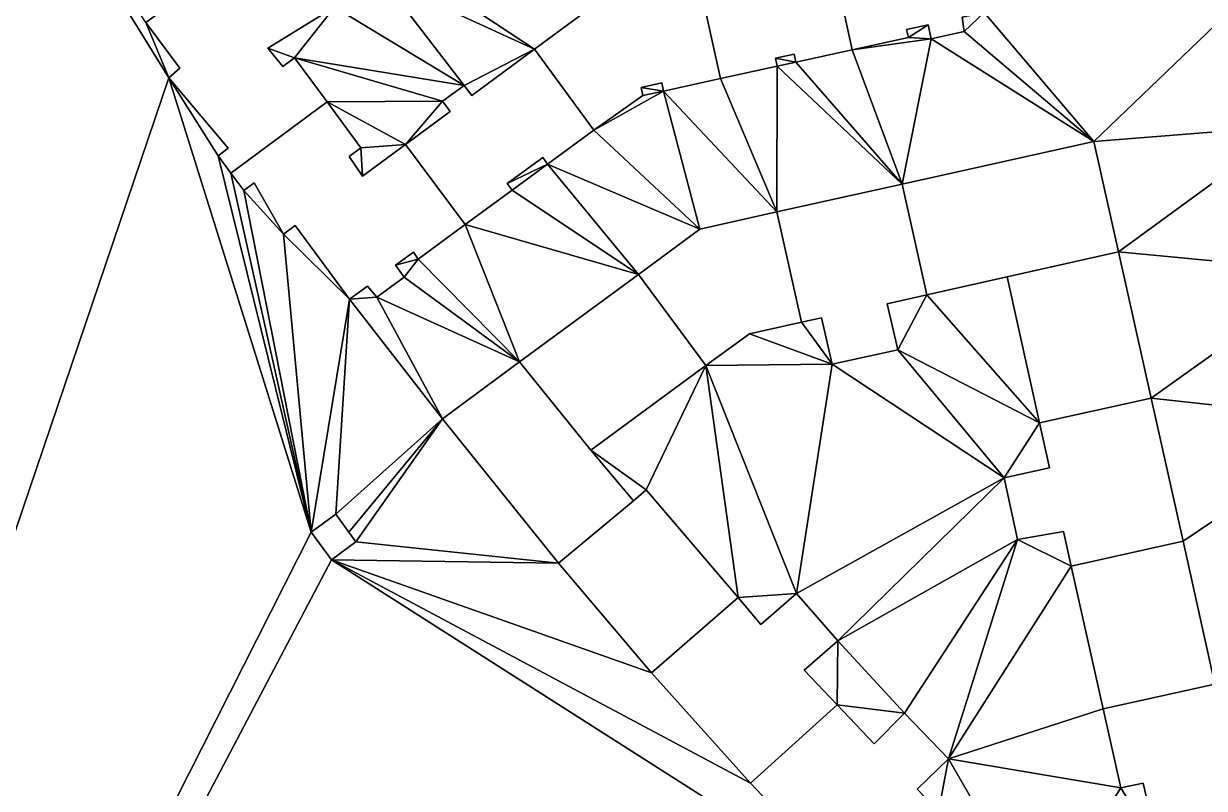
# Model space of a CAD drawing. Header units: metres. Extents: x -294 to 341, y -206 to 204.
# Drawn here: x -227.3 to -98.1, y -40.3 to 43.4 of the extents above; entities that cross this region are included whole.
import ezdxf

# ---------------------------------------------------------------- set-up
doc = ezdxf.new("R2010")
doc.units = ezdxf.units.M

msp = doc.modelspace()

# ---------------------------------------------------------------- linework, layer by layer
at = {"layer": '363100012064146'}
for points in [[(-193.28, 45.19, 13.03), (-193.62, 45.81, 13.03), (-200.12, 54.68, 13.03), (-207.3, 49.66, 13.03), (-206.66, 48.77, 13.03), (-213.92, 43.49, 13.03), (-210.21, 38.49, 13.03), (-211.41, 37.44, 13.03), (-204.91, 29.74, 13.03), (-206.03, 28.92, 13.03), (-204.62, 27.02, 13.03), (-194.08, 34.8, 13.03), (-197.65, 39.63, 13.03), (-198.93, 38.69, 13.03), (-200.6, 40.69, 13.03), (-193.28, 45.19, 13.03)], [(-213.92, 43.49, 0), (-206.66, 48.77, 0), (-207.3, 49.66, 0), (-200.12, 54.68, 0), (-193.62, 45.81, 0), (-193.28, 45.19, 0), (-200.6, 40.69, 0), (-198.93, 38.69, 0), (-197.65, 39.63, 0), (-194.08, 34.8, 0), (-204.62, 27.02, 0), (-206.03, 28.92, 0), (-204.91, 29.74, 0), (-211.41, 37.44, 0), (-210.21, 38.49, 0), (-213.92, 43.49, 0)], [(-193.28, 45.19, 0), (-193.28, 45.19, 13.03), (-200.6, 40.69, 13.03), (-200.6, 40.69, 0), (-193.28, 45.19, 0)], [(-210.21, 38.49, 0), (-210.21, 38.49, 13.03), (-213.92, 43.49, 13.03), (-213.92, 43.49, 0), (-210.21, 38.49, 0)], [(-200.6, 40.69, 0), (-200.6, 40.69, 13.03), (-198.93, 38.69, 13.03), (-198.93, 38.69, 0), (-200.6, 40.69, 0)], [(-198.93, 38.69, 0), (-198.93, 38.69, 13.03), (-197.65, 39.63, 13.03), (-197.65, 39.63, 0), (-198.93, 38.69, 0)], [(-194.08, 34.8, 0), (-197.65, 39.63, 0), (-197.65, 39.63, 13.03), (-194.08, 34.8, 13.03), (-194.08, 34.8, 0)], [(-211.41, 37.44, 0), (-211.41, 37.44, 13.03), (-210.21, 38.49, 13.03), (-210.21, 38.49, 0), (-211.41, 37.44, 0)], [(-204.91, 29.74, 0), (-204.91, 29.74, 13.03), (-211.41, 37.44, 13.03), (-211.41, 37.44, 0), (-204.91, 29.74, 0)], [(-194.08, 34.8, 12.91), (-194.08, 34.8, 13.03), (-204.62, 27.02, 13.03), (-204.62, 27.02, 12.91), (-194.08, 34.8, 12.91)], [(-206.03, 28.92, 0), (-206.03, 28.92, 13.03), (-204.91, 29.74, 13.03), (-204.91, 29.74, 0), (-206.03, 28.92, 0)], [(-204.62, 27.02, 13.03), (-206.03, 28.92, 13.03), (-206.03, 28.92, 0), (-204.62, 27.02, 0), (-204.62, 27.02, 13.03)]]:
    msp.add_polyline3d(points, dxfattribs=at)
at = {"layer": '363100012068249'}
for points in [[(-112.69, -16, 14.22), (-109.19, -31.62, 14.22), (-96.97, -28.89, 14.22), (-100.45, -13.27, 14.22), (-112.69, -16, 14.22)], [(-112.69, -16, 14.21), (-112.69, -16, 14.22), (-100.45, -13.27, 14.22), (-100.45, -13.27, 14.21), (-112.69, -16, 14.21)], [(-112.69, -16, 0), (-100.45, -13.27, 0), (-96.97, -28.89, 0), (-109.19, -31.62, 0), (-112.69, -16, 0)], [(-100.45, -13.27, 14.22), (-96.97, -28.89, 14.22), (-96.97, -28.89, 0), (-100.45, -13.27, 0), (-100.45, -13.27, 14.22)], [(-112.69, -16, 14.22), (-112.69, -16, 0), (-109.19, -31.62, 0), (-109.19, -31.62, 14.22), (-112.69, -16, 14.22)], [(-96.97, -28.89, 14.18), (-96.97, -28.89, 14.22), (-109.19, -31.62, 14.22), (-109.19, -31.62, 14.18), (-96.97, -28.89, 14.18)]]:
    msp.add_polyline3d(points, dxfattribs=at)
at = {"layer": '363100012070630'}
for points in [[(-144.89, 22.77, 14.21), (-153.33, 20.88, 14.21), (-160.03, 15.94, 14.21), (-152.68, 5.98, 14.21), (-147.88, 9.43, 14.21), (-142.2, 10.71, 14.21), (-144.89, 22.77, 14.21)], [(-142.2, 10.71, 0), (-147.88, 9.43, 0), (-152.68, 5.98, 0), (-160.03, 15.94, 0), (-153.33, 20.88, 0), (-144.89, 22.77, 0), (-142.2, 10.71, 0)], [(-144.89, 22.77, 0), (-153.33, 20.88, 0), (-153.33, 20.88, 14.21), (-144.89, 22.77, 14.21), (-144.89, 22.77, 0)], [(-144.89, 22.77, 14.2), (-144.89, 22.77, 14.21), (-142.2, 10.71, 14.21), (-142.2, 10.71, 14.2), (-144.89, 22.77, 14.2)], [(-160.03, 15.94, 0), (-160.03, 15.94, 14.21), (-153.33, 20.88, 14.21), (-153.33, 20.88, 0), (-160.03, 15.94, 0)], [(-142.2, 10.71, 14.21), (-147.88, 9.43, 14.21), (-147.88, 9.43, 0), (-142.2, 10.71, 0), (-142.2, 10.71, 14.21)], [(-147.88, 9.43, 0), (-147.88, 9.43, 14.21), (-152.68, 5.98, 14.21), (-152.68, 5.98, 0), (-147.88, 9.43, 0)]]:
    msp.add_polyline3d(points, dxfattribs=at)
at = {"layer": '363100012071047'}
for points in [[(-107.26, -40.24, 0), (-109.19, -31.62, 0), (-96.97, -28.89, 0), (-93.39, -44.95, 0), (-103.14, -47.12, 0), (-104.82, -39.74, 0), (-107.26, -40.24, 0)], [(-103.14, -47.12, 14.18), (-93.39, -44.95, 14.18), (-96.97, -28.89, 14.18), (-109.19, -31.62, 14.18), (-107.26, -40.24, 14.18), (-104.82, -39.74, 14.18), (-103.14, -47.12, 14.18)], [(-107.26, -40.24, 0), (-107.26, -40.24, 14.18), (-109.19, -31.62, 14.18), (-109.19, -31.62, 0), (-107.26, -40.24, 0)], [(-104.82, -39.74, 0), (-104.82, -39.74, 14.18), (-107.26, -40.24, 14.18), (-107.26, -40.24, 0), (-104.82, -39.74, 0)], [(-103.14, -47.12, 0), (-103.14, -47.12, 14.18), (-104.82, -39.74, 14.18), (-104.82, -39.74, 0), (-103.14, -47.12, 0)]]:
    msp.add_polyline3d(points, dxfattribs=at)
at = {"layer": '363100012082171'}
for points in [[(-128.01, 41.71, 0), (-128.35, 43.26, 0), (-130.7, 42.75, 0), (-130.5, 41.86, 0), (-136.65, 40.51, 0), (-139, 51.26, 0), (-133.33, 52.5, 0), (-134.01, 54.99, 0), (-135.57, 54.65, 0), (-136.87, 60.63, 0), (-124.03, 63.43, 0), (-123.52, 61.08, 0), (-124.88, 60.78, 0), (-123.32, 54.62, 0), (-124.36, 54.38, 0), (-122.22, 44.61, 0), (-124.61, 44.08, 0), (-124.4, 42.52, 0), (-128.01, 41.71, 0)], [(-123.52, 61.08, 12.94), (-124.03, 63.43, 12.94), (-136.87, 60.63, 12.94), (-135.57, 54.65, 12.94), (-134.01, 54.99, 12.94), (-133.33, 52.5, 12.94), (-139, 51.26, 12.94), (-136.65, 40.51, 12.94), (-130.5, 41.86, 12.94), (-130.7, 42.75, 12.94), (-128.35, 43.26, 12.94), (-128.01, 41.71, 12.94), (-124.4, 42.52, 12.94), (-124.61, 44.08, 12.94), (-122.22, 44.61, 12.94), (-124.36, 54.38, 12.94), (-123.32, 54.62, 12.94), (-124.88, 60.78, 12.94), (-123.52, 61.08, 12.94)], [(-136.65, 40.51, 11.45), (-136.65, 40.51, 12.94), (-139, 51.26, 12.94), (-139, 51.26, 11.45), (-136.65, 40.51, 11.45)], [(-124.61, 44.08, 0), (-124.61, 44.08, 12.94), (-124.4, 42.52, 12.94), (-124.4, 42.52, 0), (-124.61, 44.08, 0)], [(-128.35, 43.26, 0), (-128.35, 43.26, 12.94), (-130.7, 42.75, 12.94), (-130.7, 42.75, 0), (-128.35, 43.26, 0)], [(-130.7, 42.75, 0), (-130.7, 42.75, 12.94), (-130.5, 41.86, 12.94), (-130.5, 41.86, 0), (-130.7, 42.75, 0)], [(-128.01, 41.71, 0), (-128.01, 41.71, 12.94), (-128.35, 43.26, 12.94), (-128.35, 43.26, 0), (-128.01, 41.71, 0)], [(-130.5, 41.86, 12.94), (-136.65, 40.51, 12.94), (-136.65, 40.51, 0), (-130.5, 41.86, 0), (-130.5, 41.86, 12.94)], [(-124.4, 42.52, 0), (-124.4, 42.52, 12.94), (-128.01, 41.71, 12.94), (-128.01, 41.71, 0), (-124.4, 42.52, 0)]]:
    msp.add_polyline3d(points, dxfattribs=at)
at = {"layer": '363100012091265'}
for points in [[(-160.58, -8.85, 14.17), (-165.25, -3.28, 14.17), (-173.04, 6.35, 14.17), (-181.46, 0.12, 14.17), (-168.8, -15.65, 14.17), (-160.58, -8.85, 14.17)], [(-181.46, 0.12, 0), (-181.46, 0.12, 14.17), (-173.04, 6.35, 14.17), (-173.04, 6.35, 0), (-181.46, 0.12, 0)], [(-173.04, 6.35, 0), (-165.25, -3.28, 0), (-160.58, -8.85, 0), (-168.8, -15.65, 0), (-181.46, 0.12, 0), (-173.04, 6.35, 0)], [(-168.8, -15.65, 0), (-168.8, -15.65, 14.17), (-181.46, 0.12, 14.17), (-181.46, 0.12, 0), (-168.8, -15.65, 0)], [(-165.25, -3.28, 0), (-165.25, -3.28, 14.17), (-160.58, -8.85, 14.17), (-160.58, -8.85, 0), (-165.25, -3.28, 0)]]:
    msp.add_polyline3d(points, dxfattribs=at)
at = {"layer": '363100012092006'}
for points in [[(-144.78, 50, 0), (-139, 51.26, 0), (-136.65, 40.51, 0), (-142.8, 39.17, 0), (-142.99, 40.05, 0), (-145.04, 39.6, 0), (-144.85, 38.72, 0), (-151.07, 37.36, 0), (-153.42, 48.11, 0), (-147.63, 49.37, 0), (-147.93, 50.72, 0), (-145.07, 51.35, 0), (-144.78, 50, 0)], [(-147.63, 49.37, 11.45), (-153.42, 48.11, 11.45), (-151.07, 37.36, 11.45), (-144.85, 38.72, 11.45), (-145.04, 39.6, 11.45), (-142.99, 40.05, 11.45), (-142.8, 39.17, 11.45), (-136.65, 40.51, 11.45), (-139, 51.26, 11.45), (-144.78, 50, 11.45), (-145.07, 51.35, 11.45), (-147.93, 50.72, 11.45), (-147.63, 49.37, 11.45)], [(-151.07, 37.36, 11.41), (-151.07, 37.36, 11.45), (-153.42, 48.11, 11.45), (-153.42, 48.11, 11.41), (-151.07, 37.36, 11.41)], [(-142.99, 40.05, 0), (-142.99, 40.05, 11.45), (-145.04, 39.6, 11.45), (-145.04, 39.6, 0), (-142.99, 40.05, 0)], [(-142.8, 39.17, 0), (-142.8, 39.17, 11.45), (-142.99, 40.05, 11.45), (-142.99, 40.05, 0), (-142.8, 39.17, 0)], [(-136.65, 40.51, 0), (-136.65, 40.51, 11.45), (-142.8, 39.17, 11.45), (-142.8, 39.17, 0), (-136.65, 40.51, 0)], [(-145.04, 39.6, 0), (-145.04, 39.6, 11.45), (-144.85, 38.72, 11.45), (-144.85, 38.72, 0), (-145.04, 39.6, 0)], [(-144.85, 38.72, 11.45), (-151.07, 37.36, 11.45), (-151.07, 37.36, 0), (-144.85, 38.72, 0), (-144.85, 38.72, 11.45)]]:
    msp.add_polyline3d(points, dxfattribs=at)
at = {"layer": '363100012095800'}
for points in [[(-159.74, 36.39, 11.41), (-157.48, 36.88, 11.41), (-157.29, 36, 11.41), (-151.07, 37.36, 11.41), (-153.42, 48.11, 11.41), (-162.23, 46.18, 11.41), (-162.03, 45.31, 11.41), (-163.91, 44.9, 11.41), (-164.49, 45.69, 11.41), (-171.41, 40.58, 11.41), (-164.91, 31.73, 11.41), (-159.55, 35.51, 11.41), (-159.74, 36.39, 11.41)], [(-157.48, 36.88, 0), (-159.74, 36.39, 0), (-159.55, 35.51, 0), (-164.91, 31.73, 0), (-171.41, 40.58, 0), (-164.49, 45.69, 0), (-163.91, 44.9, 0), (-162.03, 45.31, 0), (-162.23, 46.18, 0), (-153.42, 48.11, 0), (-151.07, 37.36, 0), (-157.29, 36, 0), (-157.48, 36.88, 0)], [(-171.41, 40.58, 0), (-171.41, 40.58, 11.41), (-164.49, 45.69, 11.41), (-164.49, 45.69, 0), (-171.41, 40.58, 0)], [(-164.91, 31.73, 11.38), (-164.91, 31.73, 11.41), (-171.41, 40.58, 11.41), (-171.41, 40.58, 11.38), (-164.91, 31.73, 11.38)], [(-157.48, 36.88, 0), (-157.48, 36.88, 11.41), (-159.74, 36.39, 11.41), (-159.74, 36.39, 0), (-157.48, 36.88, 0)], [(-159.74, 36.39, 0), (-159.74, 36.39, 11.41), (-159.55, 35.51, 11.41), (-159.55, 35.51, 0), (-159.74, 36.39, 0)], [(-157.29, 36, 0), (-157.29, 36, 11.41), (-157.48, 36.88, 11.41), (-157.48, 36.88, 0), (-157.29, 36, 0)], [(-151.07, 37.36, 0), (-151.07, 37.36, 11.41), (-157.29, 36, 11.41), (-157.29, 36, 0), (-151.07, 37.36, 0)], [(-159.55, 35.51, 11.41), (-164.91, 31.73, 11.41), (-164.91, 31.73, 0), (-159.55, 35.51, 0), (-159.55, 35.51, 11.41)]]:
    msp.add_polyline3d(points, dxfattribs=at)
at = {"layer": '363100012109030'}
for points in [[(-116.17, -0.32, 14.21), (-115.08, -5.24, 14.21), (-120.04, -6.32, 14.21), (-118.58, -13.07, 14.21), (-113.54, -12.2, 14.21), (-112.69, -16, 14.21), (-100.45, -13.27, 14.21), (-103.95, 2.41, 14.21), (-116.17, -0.32, 14.21)], [(-112.69, -16, 0), (-113.54, -12.2, 0), (-118.58, -13.07, 0), (-120.04, -6.32, 0), (-115.08, -5.24, 0), (-116.17, -0.32, 0), (-103.95, 2.41, 0), (-100.45, -13.27, 0), (-112.69, -16, 0)], [(-116.17, -0.32, 14.18), (-116.17, -0.32, 14.21), (-103.95, 2.41, 14.21), (-103.95, 2.41, 14.18), (-116.17, -0.32, 14.18)], [(-103.95, 2.41, 14.21), (-100.45, -13.27, 14.21), (-100.45, -13.27, 0), (-103.95, 2.41, 0), (-103.95, 2.41, 14.21)], [(-115.08, -5.24, 14.21), (-116.17, -0.32, 14.21), (-116.17, -0.32, 0), (-115.08, -5.24, 0), (-115.08, -5.24, 14.21)], [(-120.04, -6.32, 0), (-120.04, -6.32, 14.21), (-115.08, -5.24, 14.21), (-115.08, -5.24, 0), (-120.04, -6.32, 0)], [(-118.58, -13.07, 0), (-118.58, -13.07, 14.21), (-120.04, -6.32, 14.21), (-120.04, -6.32, 0), (-118.58, -13.07, 0)], [(-113.54, -12.2, 0), (-113.54, -12.2, 14.21), (-118.58, -13.07, 14.21), (-118.58, -13.07, 0), (-113.54, -12.2, 0)], [(-112.69, -16, 0), (-112.69, -16, 14.21), (-113.54, -12.2, 14.21), (-113.54, -12.2, 0), (-112.69, -16, 0)]]:
    msp.add_polyline3d(points, dxfattribs=at)
at = {"layer": '363100012114053'}
for points in [[(-159.18, -7.65, 14.2), (-160.58, -8.85, 14.2), (-168.8, -15.65, 14.2), (-158.61, -27.66, 14.2), (-149.14, -19.42, 14.2), (-159.18, -7.65, 14.2)], [(-168.8, -15.65, 0), (-160.58, -8.85, 0), (-159.18, -7.65, 0), (-149.14, -19.42, 0), (-158.61, -27.66, 0), (-168.8, -15.65, 0)], [(-160.58, -8.85, 14.2), (-159.18, -7.65, 14.2), (-159.18, -7.65, 0), (-160.58, -8.85, 0), (-160.58, -8.85, 14.17), (-160.58, -8.85, 14.2)], [(-159.18, -7.65, 0), (-159.18, -7.65, 14.2), (-149.14, -19.42, 14.2), (-149.14, -19.42, 0), (-159.18, -7.65, 0)], [(-160.58, -8.85, 14.17), (-168.8, -15.65, 14.17), (-168.8, -15.65, 14.2), (-160.58, -8.85, 14.2), (-160.58, -8.85, 14.17)], [(-158.61, -27.66, 14.2), (-168.8, -15.65, 14.2), (-168.8, -15.65, 0), (-158.61, -27.66, 0), (-158.61, -27.66, 14.2)]]:
    msp.add_polyline3d(points, dxfattribs=at)
at = {"layer": '363100012118146'}
for points in [[(-138.3, -31.15, 14.21), (-147.79, -39.75, 14.21), (-136.4, -51.77, 14.21), (-127.21, -42.85, 14.21), (-129.55, -40.38, 14.21), (-126.11, -37.08, 14.21), (-130.91, -32.08, 14.21), (-134.25, -35.42, 14.21), (-138.3, -31.15, 14.21)], [(-138.3, -31.15, 0), (-134.25, -35.42, 0), (-130.91, -32.08, 0), (-126.11, -37.08, 0), (-129.55, -40.38, 0), (-127.21, -42.85, 0), (-136.4, -51.77, 0), (-147.79, -39.75, 0), (-138.3, -31.15, 0)], [(-138.3, -31.15, 0), (-138.3, -31.15, 14.21), (-134.25, -35.42, 14.21), (-134.25, -35.42, 0), (-138.3, -31.15, 0)], [(-134.25, -35.42, 0), (-134.25, -35.42, 14.21), (-130.91, -32.08, 14.21), (-130.91, -32.08, 0), (-134.25, -35.42, 0)], [(-130.91, -32.08, 0), (-130.91, -32.08, 14.21), (-126.11, -37.08, 14.21), (-126.11, -37.08, 0), (-130.91, -32.08, 0)], [(-126.11, -37.08, 0), (-126.11, -37.08, 14.21), (-129.55, -40.38, 14.21), (-129.55, -40.38, 0), (-126.11, -37.08, 0)], [(-136.4, -51.77, 0), (-136.4, -51.77, 14.21), (-147.79, -39.75, 14.21), (-147.79, -39.75, 0), (-136.4, -51.77, 0)]]:
    msp.add_polyline3d(points, dxfattribs=at)
at = {"layer": '363100012120247'}
for points in [[(-181.47, 34.88, 11.38), (-180.64, 33.76, 11.38), (-185.51, 30.16, 11.38), (-179.01, 21.38, 11.38), (-173.86, 25.16, 11.38), (-174.4, 25.88, 11.38), (-170.51, 28.73, 11.38), (-169.98, 28.01, 11.38), (-164.91, 31.73, 11.38), (-171.41, 40.58, 11.38), (-178.28, 35.5, 11.38), (-179.12, 36.62, 11.38), (-181.47, 34.88, 11.38)], [(-169.98, 28.01, 0), (-170.51, 28.73, 0), (-174.4, 25.88, 0), (-173.86, 25.16, 0), (-179.01, 21.38, 0), (-185.51, 30.16, 0), (-180.64, 33.76, 0), (-181.47, 34.88, 0), (-179.12, 36.62, 0), (-178.28, 35.5, 0), (-171.41, 40.58, 0), (-164.91, 31.73, 0), (-169.98, 28.01, 0)], [(-178.28, 35.5, 0), (-178.28, 35.5, 11.38), (-171.41, 40.58, 11.38), (-171.41, 40.58, 0), (-178.28, 35.5, 0)], [(-181.47, 34.88, 0), (-181.47, 34.88, 11.38), (-179.12, 36.62, 11.38), (-179.12, 36.62, 0), (-181.47, 34.88, 0)], [(-179.12, 36.62, 0), (-179.12, 36.62, 11.38), (-178.28, 35.5, 11.38), (-178.28, 35.5, 0), (-179.12, 36.62, 0)], [(-180.64, 33.76, 0), (-180.64, 33.76, 11.38), (-181.47, 34.88, 11.38), (-181.47, 34.88, 0), (-180.64, 33.76, 0)], [(-185.51, 30.16, 0), (-185.51, 30.16, 11.38), (-180.64, 33.76, 11.38), (-180.64, 33.76, 0), (-185.51, 30.16, 0)], [(-164.91, 31.73, 0), (-164.91, 31.73, 11.38), (-169.98, 28.01, 11.38), (-169.98, 28.01, 0), (-164.91, 31.73, 0)], [(-170.51, 28.73, 0), (-170.51, 28.73, 11.38), (-174.4, 25.88, 11.38), (-174.4, 25.88, 0), (-170.51, 28.73, 0)], [(-169.98, 28.01, 0), (-169.98, 28.01, 11.38), (-170.51, 28.73, 11.38), (-170.51, 28.73, 0), (-169.98, 28.01, 0)], [(-174.4, 25.88, 0), (-174.4, 25.88, 11.38), (-173.86, 25.16, 11.38), (-173.86, 25.16, 0), (-174.4, 25.88, 0)], [(-173.86, 25.16, 0), (-173.86, 25.16, 11.38), (-179.01, 21.38, 11.38), (-179.01, 21.38, 0), (-173.86, 25.16, 0)]]:
    msp.add_polyline3d(points, dxfattribs=at)
at = {"layer": '363100012120675'}
for points in [[(-144.89, 22.77, 0), (-144.89, 22.77, 14.2), (-131.2, 25.82, 14.2), (-131.2, 25.82, 0), (-144.89, 22.77, 0)], [(-128.49, 13.71, 14.2), (-131.2, 25.82, 14.2), (-144.89, 22.77, 14.2), (-142.2, 10.71, 14.2), (-140.01, 11.2, 14.2), (-138.83, 6.11, 14.2), (-131.65, 7.68, 14.2), (-132.83, 12.73, 14.2), (-128.49, 13.71, 14.2)], [(-128.49, 13.71, 0), (-132.83, 12.73, 0), (-131.65, 7.68, 0), (-138.83, 6.11, 0), (-140.01, 11.2, 0), (-142.2, 10.71, 0), (-144.89, 22.77, 0), (-131.2, 25.82, 0), (-128.49, 13.71, 0)], [(-128.49, 13.71, 0), (-128.49, 13.71, 14.2), (-132.83, 12.73, 14.2), (-132.83, 12.73, 0), (-128.49, 13.71, 0)], [(-132.83, 12.73, 0), (-132.83, 12.73, 14.2), (-131.65, 7.68, 14.2), (-131.65, 7.68, 0), (-132.83, 12.73, 0)], [(-140.01, 11.2, 0), (-140.01, 11.2, 14.2), (-142.2, 10.71, 14.2), (-142.2, 10.71, 0), (-140.01, 11.2, 0)], [(-138.83, 6.11, 0), (-138.83, 6.11, 14.2), (-140.01, 11.2, 14.2), (-140.01, 11.2, 0), (-138.83, 6.11, 0)], [(-131.65, 7.68, 0), (-131.65, 7.68, 14.2), (-138.83, 6.11, 14.2), (-138.83, 6.11, 0), (-131.65, 7.68, 0)]]:
    msp.add_polyline3d(points, dxfattribs=at)
at = {"layer": '363100012121646'}
for points in [[(-186.6, 16.93, 12.91), (-184.66, 18.35, 12.91), (-184.12, 17.62, 12.91), (-179.01, 21.38, 12.91), (-185.51, 30.16, 12.91), (-190.24, 26.67, 12.91), (-191.67, 28.85, 12.91), (-190.39, 29.8, 12.91), (-194.08, 34.8, 12.91), (-204.62, 27.02, 12.91), (-203.22, 25.11, 12.91), (-202.09, 25.94, 12.91), (-198.87, 20.34, 12.91), (-197.59, 21.27, 12.91), (-191.65, 13.22, 12.91), (-189.69, 14.66, 12.91), (-188.64, 13.46, 12.91), (-185.66, 15.65, 12.91), (-186.6, 16.93, 12.91)], [(-184.66, 18.35, 0), (-186.6, 16.93, 0), (-185.66, 15.65, 0), (-188.64, 13.46, 0), (-189.69, 14.66, 0), (-191.65, 13.22, 0), (-197.59, 21.27, 0), (-198.87, 20.34, 0), (-202.09, 25.94, 0), (-203.22, 25.11, 0), (-204.62, 27.02, 0), (-194.08, 34.8, 0), (-190.39, 29.8, 0), (-191.67, 28.85, 0), (-190.24, 26.67, 0), (-185.51, 30.16, 0), (-179.01, 21.38, 0), (-184.12, 17.62, 0), (-184.66, 18.35, 0)], [(-194.08, 34.8, 0), (-194.08, 34.8, 12.91), (-190.39, 29.8, 12.91), (-190.39, 29.8, 0), (-194.08, 34.8, 0)], [(-190.39, 29.8, 0), (-190.39, 29.8, 12.91), (-191.67, 28.85, 12.91), (-191.67, 28.85, 0), (-190.39, 29.8, 0)], [(-190.24, 26.67, 12.91), (-185.51, 30.16, 12.91), (-185.51, 30.16, 0), (-190.24, 26.67, 0), (-190.24, 26.67, 12.91)], [(-185.51, 30.16, 11.38), (-185.51, 30.16, 12.91), (-179.01, 21.38, 12.91), (-179.01, 21.38, 11.38), (-185.51, 30.16, 11.38)], [(-191.67, 28.85, 0), (-191.67, 28.85, 12.91), (-190.24, 26.67, 12.91), (-190.24, 26.67, 0), (-191.67, 28.85, 0)], [(-203.22, 25.11, 0), (-203.22, 25.11, 12.91), (-204.62, 27.02, 12.91), (-204.62, 27.02, 0), (-203.22, 25.11, 0)], [(-202.09, 25.94, 0), (-202.09, 25.94, 12.91), (-203.22, 25.11, 12.91), (-203.22, 25.11, 0), (-202.09, 25.94, 0)], [(-198.87, 20.34, 0), (-198.87, 20.34, 12.91), (-202.09, 25.94, 12.91), (-202.09, 25.94, 0), (-198.87, 20.34, 0)], [(-197.59, 21.27, 0), (-197.59, 21.27, 12.91), (-198.87, 20.34, 12.91), (-198.87, 20.34, 0), (-197.59, 21.27, 0)], [(-191.65, 13.22, 0), (-191.65, 13.22, 12.91), (-197.59, 21.27, 12.91), (-197.59, 21.27, 0), (-191.65, 13.22, 0)], [(-179.01, 21.38, 12.91), (-184.12, 17.62, 12.91), (-184.12, 17.62, 0), (-179.01, 21.38, 0), (-179.01, 21.38, 12.91)], [(-184.66, 18.35, 0), (-184.66, 18.35, 12.91), (-186.6, 16.93, 12.91), (-186.6, 16.93, 0), (-184.66, 18.35, 0)], [(-184.12, 17.62, 0), (-184.12, 17.62, 12.91), (-184.66, 18.35, 12.91), (-184.66, 18.35, 0), (-184.12, 17.62, 0)], [(-186.6, 16.93, 0), (-186.6, 16.93, 12.91), (-185.66, 15.65, 12.91), (-185.66, 15.65, 0), (-186.6, 16.93, 0)], [(-185.66, 15.65, 0), (-185.66, 15.65, 12.91), (-188.64, 13.46, 12.91), (-188.64, 13.46, 0), (-185.66, 15.65, 0)], [(-189.69, 14.66, 0), (-189.69, 14.66, 12.91), (-191.65, 13.22, 12.91), (-191.65, 13.22, 0), (-189.69, 14.66, 0)], [(-188.64, 13.46, 0), (-188.64, 13.46, 12.91), (-189.69, 14.66, 12.91), (-189.69, 14.66, 0), (-188.64, 13.46, 0)]]:
    msp.add_polyline3d(points, dxfattribs=at)
at = {"layer": '363100012129786'}
for points in [[(-110.22, 30.49, 0), (-107.52, 18.41, 0), (-128.49, 13.71, 0), (-131.2, 25.82, 0), (-110.22, 30.49, 0)], [(-131.2, 25.82, 0), (-131.2, 25.82, 14.2), (-110.22, 30.49, 14.2), (-110.22, 30.49, 0), (-131.2, 25.82, 0)], [(-128.49, 13.71, 14.2), (-107.52, 18.41, 14.2), (-110.22, 30.49, 14.2), (-131.2, 25.82, 14.2), (-128.49, 13.71, 14.2)], [(-107.52, 18.41, 0), (-110.22, 30.49, 0), (-110.22, 30.49, 14.2), (-107.52, 18.41, 14.2), (-107.52, 18.41, 0)], [(-107.52, 18.41, 14.18), (-107.52, 18.41, 14.2), (-128.49, 13.71, 14.2), (-128.49, 13.71, 0), (-119.69, 15.68, 0), (-119.69, 15.68, 14.18), (-107.52, 18.41, 14.18)]]:
    msp.add_polyline3d(points, dxfattribs=at)
at = {"layer": '363100012142789'}
for points in [[(-173.04, 6.35, 14.21), (-160.03, 15.94, 14.21), (-160.03, 15.94, 0), (-173.04, 6.35, 0), (-173.04, 6.35, 14.21)], [(-173.04, 6.35, 14.21), (-165.25, -3.28, 14.21), (-152.68, 5.98, 14.21), (-160.03, 15.94, 14.21), (-173.04, 6.35, 14.21)], [(-173.04, 6.35, 0), (-160.03, 15.94, 0), (-152.68, 5.98, 0), (-165.25, -3.28, 0), (-173.04, 6.35, 0)], [(-165.25, -3.28, 14.17), (-165.25, -3.28, 14.21), (-173.04, 6.35, 14.21), (-173.04, 6.35, 14.17), (-165.25, -3.28, 14.17)], [(-165.25, -3.28, 0), (-152.68, 5.98, 0), (-152.68, 5.98, 14.21), (-165.25, -3.28, 14.21), (-165.25, -3.28, 0)]]:
    msp.add_polyline3d(points, dxfattribs=at)
at = {"layer": '363100012143682'}
for points in [[(-107.52, 18.41, 14.18), (-119.69, 15.68, 14.18), (-116.17, -0.32, 14.18), (-103.95, 2.41, 14.18), (-107.52, 18.41, 14.18)], [(-107.52, 18.41, 0), (-103.95, 2.41, 0), (-116.17, -0.32, 0), (-119.69, 15.68, 0), (-107.52, 18.41, 0)], [(-107.52, 18.41, 0), (-107.52, 18.41, 14.18), (-103.95, 2.41, 14.18), (-103.95, 2.41, 0), (-107.52, 18.41, 0)], [(-116.17, -0.32, 0), (-116.17, -0.32, 14.18), (-119.69, 15.68, 14.18), (-119.69, 15.68, 0), (-116.17, -0.32, 0)]]:
    msp.add_polyline3d(points, dxfattribs=at)
at = {"layer": '363100012149694'}
for points in [[(-138.3, -31.15, 14.21), (-141.89, -27.36, 14.21), (-138.21, -24.16, 14.21), (-142.75, -18.99, 14.21), (-146.63, -22.36, 14.21), (-149.14, -19.42, 14.21), (-158.61, -27.66, 14.21), (-147.79, -39.75, 14.21), (-138.3, -31.15, 14.21)], [(-147.79, -39.75, 0), (-158.61, -27.66, 0), (-149.14, -19.42, 0), (-146.63, -22.36, 0), (-142.75, -18.99, 0), (-138.21, -24.16, 0), (-141.89, -27.36, 0), (-138.3, -31.15, 0), (-147.79, -39.75, 0)], [(-146.63, -22.36, 0), (-146.63, -22.36, 14.21), (-142.75, -18.99, 14.21), (-142.75, -18.99, 0), (-146.63, -22.36, 0)], [(-142.75, -18.99, 0), (-142.75, -18.99, 14.21), (-138.21, -24.16, 14.21), (-138.21, -24.16, 0), (-142.75, -18.99, 0)], [(-158.61, -27.66, 14.2), (-158.61, -27.66, 14.21), (-149.14, -19.42, 14.21), (-149.14, -19.42, 14.2), (-158.61, -27.66, 14.2)], [(-149.14, -19.42, 14.21), (-146.63, -22.36, 14.21), (-146.63, -22.36, 0), (-149.14, -19.42, 0), (-149.14, -19.42, 14.21)], [(-138.21, -24.16, 0), (-138.21, -24.16, 14.21), (-141.89, -27.36, 14.21), (-141.89, -27.36, 0), (-138.21, -24.16, 0)], [(-158.61, -27.66, 0), (-147.79, -39.75, 0), (-147.79, -39.75, 14.21), (-158.61, -27.66, 14.21), (-158.61, -27.66, 0)], [(-141.89, -27.36, 0), (-141.89, -27.36, 14.21), (-138.3, -31.15, 14.21), (-138.3, -31.15, 0), (-141.89, -27.36, 0)]]:
    msp.add_polyline3d(points, dxfattribs=at)
at = {"layer": '363100012205808'}
for points in [[(-195.83, -12.27, 0), (-195.83, -12.27, 2.87), (-193.16, -10.31, 2.87), (-193.16, -10.31, 0), (-195.83, -12.27, 0)], [(-193.16, -10.31, 2.87), (-195.83, -12.27, 2.87), (-193.62, -15.28, 2.87), (-190.95, -13.33, 2.87), (-191.73, -12.26, 2.87), (-193.16, -10.31, 2.87)], [(-193.16, -10.31, 0), (-191.73, -12.26, 0), (-190.95, -13.33, 0), (-193.62, -15.28, 0), (-195.83, -12.27, 0), (-193.16, -10.31, 0)], [(-193.16, -10.31, 0), (-193.16, -10.31, 2.87), (-191.73, -12.26, 2.87), (-191.73, -12.26, 0), (-193.16, -10.31, 0)], [(-193.62, -15.28, 0), (-193.62, -15.28, 2.87), (-195.83, -12.27, 2.87), (-195.83, -12.27, 0), (-193.62, -15.28, 0)], [(-191.73, -12.26, 0), (-191.73, -12.26, 2.87), (-190.95, -13.33, 2.87), (-190.95, -13.33, 0), (-191.73, -12.26, 0)], [(-190.95, -13.33, 0), (-190.95, -13.33, 2.87), (-193.62, -15.28, 2.87), (-193.62, -15.28, 0), (-190.95, -13.33, 0)]]:
    msp.add_polyline3d(points, dxfattribs=at)
at = {"layer": 'GROUND'}
for points in [[(-211.41, 37.44, 0), (-236.99, 78.77, 0), (-293.84, -205.79, 0), (-211.41, 37.44, 0)], [(-236.99, 78.77, 0), (-211.41, 37.44, 0), (-213.92, 43.49, 0), (-236.99, 78.77, 0)], [(-188.01, 48.19, 0), (-171.41, 40.58, 0), (-185.61, 49.95, 0), (-188.01, 48.19, 0)], [(-171.41, 40.58, 0), (-164.49, 45.69, 0), (-185.61, 49.95, 0), (-171.41, 40.58, 0)], [(-188.01, 48.19, 0), (-193.28, 45.19, 0), (-179.12, 36.62, 0), (-188.01, 48.19, 0)], [(-179.12, 36.62, 0), (-171.41, 40.58, 0), (-188.01, 48.19, 0), (-179.12, 36.62, 0)], [(-110.22, 30.49, 0), (-92.54, 47.47, 0), (-122.22, 44.61, 0), (-110.22, 30.49, 0)], [(-92.54, 47.47, 0), (-110.22, 30.49, 0), (-88.63, 32.2, 0), (-92.54, 47.47, 0)], [(-193.28, 45.19, 0), (-200.6, 40.69, 0), (-197.65, 39.63, 0), (-193.28, 45.19, 0)], [(-193.28, 45.19, 0), (-197.65, 39.63, 0), (-179.12, 36.62, 0), (-193.28, 45.19, 0)], [(-124.61, 44.08, 0), (-124.4, 42.52, 0), (-122.22, 44.61, 0), (-124.61, 44.08, 0)], [(-124.4, 42.52, 0), (-110.22, 30.49, 0), (-122.22, 44.61, 0), (-124.4, 42.52, 0)], [(-211.41, 37.44, 0), (-210.21, 38.49, 0), (-213.92, 43.49, 0), (-211.41, 37.44, 0)], [(-130.7, 42.75, 0), (-130.5, 41.86, 0), (-128.35, 43.26, 0), (-130.7, 42.75, 0)], [(-128.01, 41.71, 0), (-128.35, 43.26, 0), (-130.5, 41.86, 0), (-128.01, 41.71, 0)], [(-128.01, 41.71, 0), (-130.5, 41.86, 0), (-136.65, 40.51, 0), (-128.01, 41.71, 0)], [(-136.65, 40.51, 0), (-131.2, 25.82, 0), (-128.01, 41.71, 0), (-136.65, 40.51, 0)], [(-128.01, 41.71, 0), (-131.2, 25.82, 0), (-110.22, 30.49, 0), (-128.01, 41.71, 0)], [(-110.22, 30.49, 0), (-124.4, 42.52, 0), (-128.01, 41.71, 0), (-110.22, 30.49, 0)], [(-200.6, 40.69, 0), (-198.93, 38.69, 0), (-197.65, 39.63, 0), (-200.6, 40.69, 0)], [(-171.41, 40.58, 0), (-179.12, 36.62, 0), (-178.28, 35.5, 0), (-171.41, 40.58, 0)], [(-142.8, 39.17, 0), (-142.99, 40.05, 0), (-145.04, 39.6, 0), (-142.8, 39.17, 0)], [(-131.2, 25.82, 0), (-136.65, 40.51, 0), (-142.8, 39.17, 0), (-131.2, 25.82, 0)], [(-194.08, 34.8, 0), (-181.47, 34.88, 0), (-197.65, 39.63, 0), (-194.08, 34.8, 0)], [(-197.65, 39.63, 0), (-181.47, 34.88, 0), (-179.12, 36.62, 0), (-197.65, 39.63, 0)], [(-142.8, 39.17, 0), (-145.04, 39.6, 0), (-144.85, 38.72, 0), (-142.8, 39.17, 0)], [(-142.8, 39.17, 0), (-144.85, 38.72, 0), (-131.2, 25.82, 0), (-142.8, 39.17, 0)], [(-144.89, 22.77, 0), (-144.85, 38.72, 0), (-151.07, 37.36, 0), (-144.89, 22.77, 0)], [(-144.85, 38.72, 0), (-144.89, 22.77, 0), (-131.2, 25.82, 0), (-144.85, 38.72, 0)], [(-211.41, 37.44, 0), (-293.84, -205.79, 0), (-195.83, -12.27, 0), (-211.41, 37.44, 0)], [(-204.91, 29.74, 0), (-211.41, 37.44, 0), (-206.03, 28.92, 0), (-204.91, 29.74, 0)], [(-206.03, 28.92, 0), (-211.41, 37.44, 0), (-195.83, -12.27, 0), (-206.03, 28.92, 0)], [(-157.48, 36.88, 0), (-159.74, 36.39, 0), (-157.29, 36, 0), (-157.48, 36.88, 0)], [(-157.29, 36, 0), (-159.74, 36.39, 0), (-159.55, 35.51, 0), (-157.29, 36, 0)], [(-151.07, 37.36, 0), (-157.29, 36, 0), (-144.89, 22.77, 0), (-151.07, 37.36, 0)], [(-194.08, 34.8, 0), (-185.51, 30.16, 0), (-181.47, 34.88, 0), (-194.08, 34.8, 0)], [(-181.47, 34.88, 0), (-185.51, 30.16, 0), (-180.64, 33.76, 0), (-181.47, 34.88, 0)], [(-157.29, 36, 0), (-159.55, 35.51, 0), (-164.91, 31.73, 0), (-157.29, 36, 0)], [(-153.33, 20.88, 0), (-157.29, 36, 0), (-164.91, 31.73, 0), (-153.33, 20.88, 0)], [(-157.29, 36, 0), (-153.33, 20.88, 0), (-144.89, 22.77, 0), (-157.29, 36, 0)], [(-185.51, 30.16, 0), (-194.08, 34.8, 0), (-190.39, 29.8, 0), (-185.51, 30.16, 0)], [(-169.98, 28.01, 0), (-153.33, 20.88, 0), (-164.91, 31.73, 0), (-169.98, 28.01, 0)], [(-88.63, 32.2, 0), (-110.22, 30.49, 0), (-107.52, 18.41, 0), (-88.63, 32.2, 0)], [(-88.63, 32.2, 0), (-107.52, 18.41, 0), (-84.58, 16.21, 0), (-88.63, 32.2, 0)], [(-190.24, 26.67, 0), (-190.39, 29.8, 0), (-191.67, 28.85, 0), (-190.24, 26.67, 0)], [(-190.24, 26.67, 0), (-185.51, 30.16, 0), (-190.39, 29.8, 0), (-190.24, 26.67, 0)], [(-204.62, 27.02, 0), (-206.03, 28.92, 0), (-195.83, -12.27, 0), (-204.62, 27.02, 0)], [(-174.4, 25.88, 0), (-169.98, 28.01, 0), (-170.51, 28.73, 0), (-174.4, 25.88, 0)], [(-169.98, 28.01, 0), (-174.4, 25.88, 0), (-173.86, 25.16, 0), (-169.98, 28.01, 0)], [(-169.98, 28.01, 0), (-173.86, 25.16, 0), (-160.03, 15.94, 0), (-169.98, 28.01, 0)], [(-169.98, 28.01, 0), (-160.03, 15.94, 0), (-153.33, 20.88, 0), (-169.98, 28.01, 0)], [(-195.83, -12.27, 0), (-203.22, 25.11, 0), (-204.62, 27.02, 0), (-195.83, -12.27, 0)], [(-202.09, 25.94, 0), (-203.22, 25.11, 0), (-198.87, 20.34, 0), (-202.09, 25.94, 0)], [(-195.83, -12.27, 0), (-198.87, 20.34, 0), (-203.22, 25.11, 0), (-195.83, -12.27, 0)], [(-173.86, 25.16, 0), (-179.01, 21.38, 0), (-160.03, 15.94, 0), (-173.86, 25.16, 0)], [(-191.65, 13.22, 0), (-197.59, 21.27, 0), (-198.87, 20.34, 0), (-191.65, 13.22, 0)], [(-184.12, 17.62, 0), (-173.04, 6.35, 0), (-179.01, 21.38, 0), (-184.12, 17.62, 0)], [(-173.04, 6.35, 0), (-160.03, 15.94, 0), (-179.01, 21.38, 0), (-173.04, 6.35, 0)], [(-191.65, 13.22, 0), (-198.87, 20.34, 0), (-195.83, -12.27, 0), (-191.65, 13.22, 0)], [(-184.66, 18.35, 0), (-186.6, 16.93, 0), (-184.12, 17.62, 0), (-184.66, 18.35, 0)], [(-107.52, 18.41, 0), (-103.95, 2.41, 0), (-84.58, 16.21, 0), (-107.52, 18.41, 0)], [(-184.12, 17.62, 0), (-186.6, 16.93, 0), (-185.66, 15.65, 0), (-184.12, 17.62, 0)], [(-185.66, 15.65, 0), (-173.04, 6.35, 0), (-184.12, 17.62, 0), (-185.66, 15.65, 0)], [(-173.04, 6.35, 0), (-185.66, 15.65, 0), (-188.64, 13.46, 0), (-173.04, 6.35, 0)], [(-116.17, -0.32, 0), (-119.69, 15.68, 0), (-128.49, 13.71, 0), (-116.17, -0.32, 0)], [(-80.96, -0.11, 0), (-84.58, 16.21, 0), (-103.95, 2.41, 0), (-80.96, -0.11, 0)], [(-189.69, 14.66, 0), (-191.65, 13.22, 0), (-188.64, 13.46, 0), (-189.69, 14.66, 0)], [(-195.83, -12.27, 0), (-193.16, -10.31, 0), (-191.65, 13.22, 0), (-195.83, -12.27, 0)], [(-193.16, -10.31, 0), (-181.46, 0.12, 0), (-191.65, 13.22, 0), (-193.16, -10.31, 0)], [(-188.64, 13.46, 0), (-191.65, 13.22, 0), (-181.46, 0.12, 0), (-188.64, 13.46, 0)], [(-181.46, 0.12, 0), (-173.04, 6.35, 0), (-188.64, 13.46, 0), (-181.46, 0.12, 0)], [(-132.83, 12.73, 0), (-131.65, 7.68, 0), (-128.49, 13.71, 0), (-132.83, 12.73, 0)], [(-131.65, 7.68, 0), (-116.17, -0.32, 0), (-128.49, 13.71, 0), (-131.65, 7.68, 0)], [(-147.88, 9.43, 0), (-138.83, 6.11, 0), (-142.2, 10.71, 0), (-147.88, 9.43, 0)], [(-142.2, 10.71, 0), (-138.83, 6.11, 0), (-140.01, 11.2, 0), (-142.2, 10.71, 0)], [(-138.83, 6.11, 0), (-147.88, 9.43, 0), (-152.68, 5.98, 0), (-138.83, 6.11, 0)], [(-138.83, 6.11, 0), (-120.04, -6.32, 0), (-131.65, 7.68, 0), (-138.83, 6.11, 0)], [(-116.17, -0.32, 0), (-131.65, 7.68, 0), (-120.04, -6.32, 0), (-116.17, -0.32, 0)], [(-165.25, -3.28, 0), (-159.18, -7.65, 0), (-152.68, 5.98, 0), (-165.25, -3.28, 0)], [(-152.68, 5.98, 0), (-159.18, -7.65, 0), (-149.14, -19.42, 0), (-152.68, 5.98, 0)], [(-138.83, 6.11, 0), (-152.68, 5.98, 0), (-142.75, -18.99, 0), (-138.83, 6.11, 0)], [(-152.68, 5.98, 0), (-149.14, -19.42, 0), (-142.75, -18.99, 0), (-152.68, 5.98, 0)], [(-142.75, -18.99, 0), (-120.04, -6.32, 0), (-138.83, 6.11, 0), (-142.75, -18.99, 0)], [(-103.95, 2.41, 0), (-100.45, -13.27, 0), (-80.96, -0.11, 0), (-103.95, 2.41, 0)], [(-191.73, -12.26, 0), (-181.46, 0.12, 0), (-193.16, -10.31, 0), (-191.73, -12.26, 0)], [(-190.95, -13.33, 0), (-181.46, 0.12, 0), (-191.73, -12.26, 0), (-190.95, -13.33, 0)], [(-168.8, -15.65, 0), (-181.46, 0.12, 0), (-190.95, -13.33, 0), (-168.8, -15.65, 0)], [(-120.04, -6.32, 0), (-115.08, -5.24, 0), (-116.17, -0.32, 0), (-120.04, -6.32, 0)], [(-96.97, -28.89, 0), (-80.96, -0.11, 0), (-100.45, -13.27, 0), (-96.97, -28.89, 0)], [(-165.25, -3.28, 0), (-160.58, -8.85, 0), (-159.18, -7.65, 0), (-165.25, -3.28, 0)], [(-142.75, -18.99, 0), (-138.21, -24.16, 0), (-120.04, -6.32, 0), (-142.75, -18.99, 0)], [(-138.21, -24.16, 0), (-118.58, -13.07, 0), (-120.04, -6.32, 0), (-138.21, -24.16, 0)], [(-293.84, -205.79, 0), (-193.62, -15.28, 0), (-195.83, -12.27, 0), (-293.84, -205.79, 0)], [(-118.58, -13.07, 0), (-112.69, -16, 0), (-113.54, -12.2, 0), (-118.58, -13.07, 0)], [(-190.95, -13.33, 0), (-193.62, -15.28, 0), (-168.8, -15.65, 0), (-190.95, -13.33, 0)], [(-118.58, -13.07, 0), (-138.21, -24.16, 0), (-130.91, -32.08, 0), (-118.58, -13.07, 0)], [(-130.91, -32.08, 0), (-126.11, -37.08, 0), (-118.58, -13.07, 0), (-130.91, -32.08, 0)], [(-112.69, -16, 0), (-118.58, -13.07, 0), (-126.11, -37.08, 0), (-112.69, -16, 0)], [(-136.4, -51.77, 0), (-193.62, -15.28, 0), (-293.84, -205.79, 0), (-136.4, -51.77, 0)], [(-193.62, -15.28, 0), (-136.4, -51.77, 0), (-147.79, -39.75, 0), (-193.62, -15.28, 0)], [(-168.8, -15.65, 0), (-193.62, -15.28, 0), (-158.61, -27.66, 0), (-168.8, -15.65, 0)], [(-147.79, -39.75, 0), (-158.61, -27.66, 0), (-193.62, -15.28, 0), (-147.79, -39.75, 0)], [(-109.19, -31.62, 0), (-112.69, -16, 0), (-126.11, -37.08, 0), (-109.19, -31.62, 0)], [(-146.63, -22.36, 0), (-142.75, -18.99, 0), (-149.14, -19.42, 0), (-146.63, -22.36, 0)], [(-141.89, -27.36, 0), (-138.3, -31.15, 0), (-138.21, -24.16, 0), (-141.89, -27.36, 0)], [(-138.21, -24.16, 0), (-138.3, -31.15, 0), (-130.91, -32.08, 0), (-138.21, -24.16, 0)], [(-134.25, -35.42, 0), (-130.91, -32.08, 0), (-138.3, -31.15, 0), (-134.25, -35.42, 0)], [(-109.19, -31.62, 0), (-126.11, -37.08, 0), (-107.26, -40.24, 0), (-109.19, -31.62, 0)], [(-127.21, -42.85, 0), (-126.11, -37.08, 0), (-129.55, -40.38, 0), (-127.21, -42.85, 0)], [(-116.16, -54.31, 0), (-126.11, -37.08, 0), (-127.21, -42.85, 0), (-116.16, -54.31, 0)], [(-116.16, -54.31, 0), (-107.26, -40.24, 0), (-126.11, -37.08, 0), (-116.16, -54.31, 0)], [(-103.14, -47.12, 0), (-104.82, -39.74, 0), (-107.26, -40.24, 0), (-103.14, -47.12, 0)], [(-116.16, -54.31, 0), (-103.14, -47.12, 0), (-107.26, -40.24, 0), (-116.16, -54.31, 0)]]:
    msp.add_polyline3d(points, dxfattribs=at)

doc.saveas('drawing.dxf')
